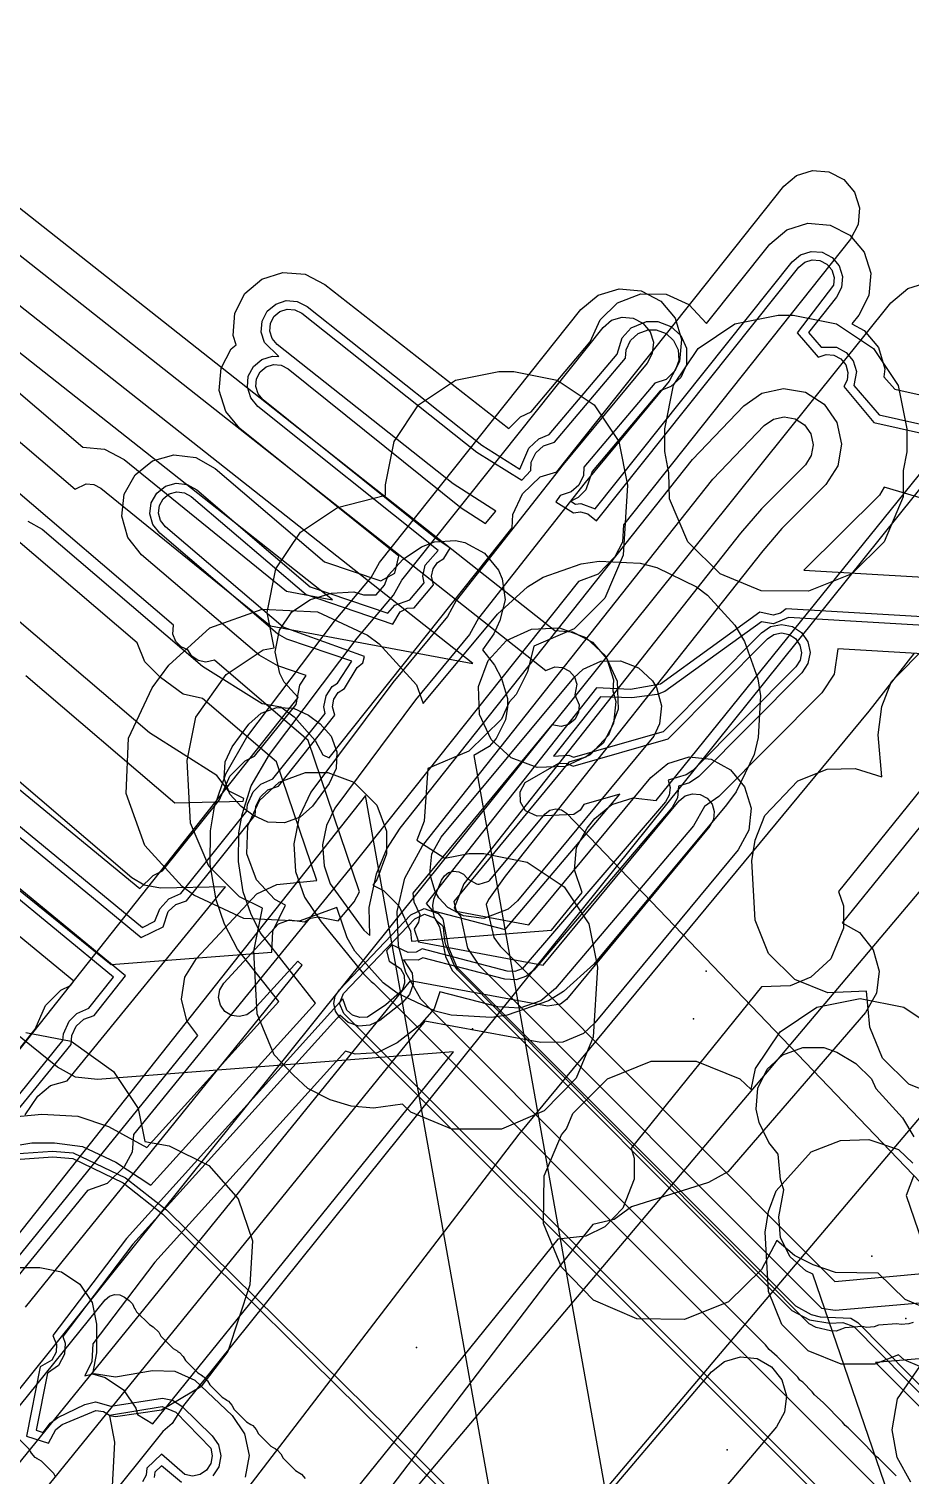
# Model space of a CAD drawing. Header units: metres. Extents: x -2677 to -840, y 169 to 1487.
# Drawn here: x -2139.5 to -2108.4, y 1122.1 to 1173 of the extents above; entities that cross this region are included whole.
import ezdxf

# ---------------------------------------------------------------- set-up
doc = ezdxf.new("R2010")
doc.units = ezdxf.units.M
for name, color, linetype in [('AI_GREENING_EXCLUSIONS', 1, 'Continuous'), ('AI_GREENING_LAWN', 82, 'Continuous'), ('AI_GREENING_REJECTED', 6, 'Continuous')]:
    doc.layers.add(name, color=color, linetype=linetype)

msp = doc.modelspace()

# ---------------------------------------------------------------- linework, layer by layer
at = {"layer": 'AI_GREENING_EXCLUSIONS'}
for points in [[(-2147.786, 1173.031), (-2120.943, 1151.848), (-2120.319, 1151.798), (-2119.624, 1151.443), (-2119.118, 1150.85), (-2118.877, 1150.108), (-2118.908, 1149.722), (-2118.797, 1149.351), (-2118.876, 1148.575), (-2119.246, 1147.888), (-2119.851, 1147.395), (-2120.451, 1147.216), (-2124.506, 1142.31), (-2124.42, 1141.963), (-2121.866, 1141.488), (-2117.572, 1146.68), (-2116.967, 1147.173), (-2116.22, 1147.397), (-2115.444, 1147.318), (-2114.757, 1146.947), (-2114.264, 1146.342), (-2114.04, 1145.594), (-2114.119, 1144.818), (-2114.49, 1144.131), (-2119.533, 1138.032), (-2119.943, 1137.657), (-2120.66, 1137.35), (-2121.44, 1137.34), (-2125.518, 1138.098), (-2143.254, 1116.248)], [(-2148.591, 1172.01), (-2121.258, 1150.44), (-2120.945, 1150.569), (-2120.673, 1150.547), (-2120.43, 1150.423), (-2120.252, 1150.215), (-2120.168, 1149.955), (-2120.242, 1149.58), (-2120.091, 1149.229), (-2120.118, 1148.957), (-2120.248, 1148.716), (-2120.46, 1148.544), (-2120.721, 1148.466), (-2121.054, 1148.526), (-2125.947, 1142.607), (-2125.91, 1142.3), (-2125.705, 1141.847), (-2125.745, 1141.577), (-2125.899, 1141.333), (-2125.748, 1140.888), (-2121.352, 1140.07), (-2116.571, 1145.852), (-2116.359, 1146.024), (-2116.097, 1146.103), (-2115.825, 1146.075), (-2115.585, 1145.945), (-2115.413, 1145.734), (-2115.334, 1145.472), (-2115.362, 1145.2), (-2115.492, 1144.96), (-2120.535, 1138.86), (-2120.747, 1138.688), (-2121.203, 1138.618), (-2126.04, 1139.518), (-2144.582, 1116.674)], [(-2152.101, 1169.014), (-2137.832, 1156.828), (-2137.444, 1157.014), (-2137.173, 1156.989), (-2136.931, 1156.861), (-2130.962, 1152.017), (-2123.834, 1150.689), (-2149.459, 1170.912)], [(-2151.257, 1170.003), (-2137.56, 1158.306), (-2136.802, 1158.235), (-2136.112, 1157.871), (-2130.399, 1153.235), (-2128.774, 1152.932), (-2150.264, 1169.891)], [(-2139.584, 1128.029), (-2129.848, 1140.063), (-2129.995, 1140.21), (-2131.571, 1138.485), (-2131.791, 1138.323), (-2132.056, 1138.258), (-2132.326, 1138.299), (-2132.56, 1138.441), (-2132.722, 1138.661), (-2132.787, 1138.926), (-2132.746, 1139.196), (-2132.604, 1139.43), (-2130.671, 1141.525), (-2130.29, 1141.659), (-2129.755, 1141.59), (-2129.547, 1141.719), (-2129.278, 1141.763), (-2128.569, 1141.633), (-2128.017, 1142.3), (-2127.824, 1142.652), (-2129.626, 1147.979), (-2132.929, 1150.8), (-2133.235, 1150.732), (-2133.501, 1150.793), (-2133.723, 1150.951), (-2133.862, 1151.171), (-2134.101, 1151.271), (-2134.294, 1151.465), (-2134.397, 1151.718), (-2134.377, 1152.036), (-2153.011, 1167.95)], [(-2139.503, 1155.699), (-2138.992, 1155.413), (-2133.353, 1150.598), (-2131.251, 1149.284), (-2130.598, 1149.157), (-2130.126, 1148.811), (-2129.381, 1147.98), (-2129.117, 1147.473), (-2128.887, 1147.361), (-2122.445, 1155.464), (-2122.427, 1155.94), (-2122.081, 1156.663), (-2121.462, 1157.259), (-2120.878, 1157.435), (-2112.884, 1167.49), (-2112.438, 1167.869), (-2111.88, 1168.047), (-2111.297, 1167.999), (-2110.777, 1167.731), (-2110.398, 1167.284), (-2110.22, 1166.727), (-2110.268, 1166.144), (-2110.536, 1165.623), (-2118.524, 1155.575), (-2118.562, 1154.959), (-2118.83, 1154.439), (-2119.423, 1153.835), (-2120.111, 1153.579), (-2128.16, 1143.455), (-2135.785, 1134.104), (-2135.83, 1133.488), (-2136.105, 1132.971), (-2136.706, 1132.375), (-2137.397, 1132.127), (-2144.254, 1123.719)], [(-2140.201, 1129.334), (-2133.519, 1137.593), (-2133.899, 1138.11), (-2134.086, 1138.867), (-2133.968, 1139.639), (-2133.564, 1140.307), (-2131.438, 1142.574), (-2130.73, 1142.903), (-2129.33, 1143.047), (-2130.743, 1147.223), (-2133.351, 1149.451), (-2134.032, 1149.606), (-2134.828, 1150.193), (-2135.377, 1150.747), (-2135.651, 1151.415), (-2153.855, 1166.961)], [(-2140.398, 1146.748), (-2135.556, 1142.764), (-2135.093, 1143.227), (-2134.762, 1143.385), (-2132.756, 1145.885), (-2132.392, 1146.723), (-2131.852, 1147.263), (-2131.522, 1147.422), (-2130.059, 1149.244), (-2129.924, 1149.929), (-2129.702, 1150.263), (-2130.701, 1150.603), (-2131.357, 1150.976), (-2135.502, 1154.515), (-2135.985, 1155.128), (-2136.197, 1155.879), (-2136.105, 1156.654), (-2135.724, 1157.335), (-2135.111, 1157.818), (-2134.36, 1158.03), (-2133.585, 1157.938), (-2132.904, 1157.557), (-2129.052, 1154.267), (-2127.07, 1153.595), (-2126.574, 1153.867), (-2126.44, 1154.468), (-2132.031, 1158.961), (-2132.532, 1159.559), (-2132.766, 1160.304), (-2132.698, 1161.081), (-2132.337, 1161.773), (-2132.17, 1161.913), (-2132.276, 1162.242), (-2132.212, 1163.02), (-2131.856, 1163.714), (-2131.261, 1164.219), (-2130.518, 1164.458), (-2129.74, 1164.394), (-2129.046, 1164.038), (-2122.567, 1158.96), (-2122.153, 1159.375), (-2121.776, 1159.553), (-2119.701, 1162.012), (-2119.355, 1162.791), (-2118.735, 1163.385), (-2117.916, 1163.706), (-2117.027, 1163.687), (-2116.225, 1163.331), (-2115.607, 1162.655), (-2113.374, 1165.453), (-2112.778, 1165.956), (-2112.034, 1166.193), (-2111.256, 1166.127), (-2110.563, 1165.768), (-2110.06, 1165.172), (-2109.823, 1164.428), (-2109.889, 1163.65), (-2110.248, 1162.957), (-2110.492, 1162.652), (-2110.05, 1162.414), (-2109.557, 1161.81), (-2109.332, 1161.062), (-2109.36, 1160.785), (-2108.98, 1160.344), (-2097.84, 1157.854)], [(-2141.033, 1145.976), (-2135.464, 1141.394), (-2135.024, 1141.611), (-2134.858, 1142.048), (-2134.534, 1142.398), (-2134.113, 1142.594), (-2131.788, 1145.485), (-2131.768, 1145.723), (-2131.563, 1146.164), (-2131.293, 1146.434), (-2130.872, 1146.631), (-2129.027, 1148.931), (-2129.074, 1149.166), (-2128.999, 1149.548), (-2128.783, 1149.873), (-2128.596, 1149.999), (-2128.095, 1150.774), (-2130.38, 1151.55), (-2130.708, 1151.736), (-2134.852, 1155.276), (-2135.094, 1155.582), (-2135.2, 1155.958), (-2135.154, 1156.345), (-2134.964, 1156.686), (-2134.657, 1156.927), (-2134.282, 1157.033), (-2133.894, 1156.987), (-2133.554, 1156.797), (-2129.555, 1153.382), (-2126.827, 1152.456), (-2126.578, 1152.744), (-2126.054, 1152.933), (-2125.55, 1153.529), (-2125.592, 1153.765), (-2125.507, 1154.146), (-2125.058, 1154.67), (-2131.405, 1159.741), (-2131.655, 1160.04), (-2131.772, 1160.412), (-2131.738, 1160.801), (-2131.558, 1161.147), (-2131.259, 1161.397), (-2130.886, 1161.514), (-2130.667, 1161.495), (-2131.163, 1161.985), (-2131.282, 1162.357), (-2131.251, 1162.745), (-2131.072, 1163.093), (-2130.775, 1163.345), (-2130.404, 1163.465), (-2130.015, 1163.433), (-2129.668, 1163.255), (-2123.515, 1158.375), (-2122.174, 1157.531), (-2121.864, 1158.275), (-2121.514, 1158.599), (-2121.141, 1158.753), (-2118.75, 1161.582), (-2118.579, 1162.152), (-2118.256, 1162.502), (-2117.718, 1162.726), (-2117.322, 1162.726), (-2116.863, 1162.555), (-2116.514, 1162.232), (-2116.309, 1161.791), (-2116.309, 1161.201), (-2116.514, 1160.76), (-2116.863, 1160.436), (-2117.236, 1160.283), (-2119.628, 1157.454), (-2119.852, 1156.804), (-2120.122, 1156.534), (-2120.384, 1156.404), (-2120.214, 1156.297), (-2120.031, 1156.325), (-2119.529, 1156.139), (-2112.593, 1164.829), (-2112.294, 1165.08), (-2111.923, 1165.199), (-2111.534, 1165.166), (-2111.187, 1164.987), (-2110.936, 1164.688), (-2110.817, 1164.317), (-2110.85, 1163.928), (-2111.029, 1163.581), (-2112.02, 1162.34), (-2111.573, 1161.821), (-2111.03, 1161.828), (-2110.686, 1161.643), (-2110.44, 1161.341), (-2110.328, 1160.967), (-2110.419, 1160.482), (-2109.526, 1159.441), (-2098.058, 1156.878)], [(-2141.224, 1145.744), (-2135.505, 1141.039), (-2134.734, 1141.42), (-2134.555, 1141.96), (-2134.287, 1142.202), (-2133.92, 1142.328), (-2131.494, 1145.348), (-2131.474, 1145.664), (-2131.315, 1145.996), (-2131.046, 1146.239), (-2130.679, 1146.364), (-2128.697, 1148.864), (-2128.774, 1149.166), (-2128.722, 1149.434), (-2128.571, 1149.662), (-2128.354, 1149.807), (-2127.911, 1150.544), (-2127.71, 1150.71), (-2127.647, 1150.939), (-2130.513, 1151.964), (-2134.658, 1155.504), (-2134.827, 1155.718), (-2134.901, 1155.981), (-2134.869, 1156.252), (-2134.735, 1156.491), (-2134.521, 1156.66), (-2134.258, 1156.734), (-2133.987, 1156.702), (-2133.748, 1156.568), (-2129.706, 1153.116), (-2126.646, 1152.078), (-2126.393, 1152.508), (-2126.149, 1152.631), (-2125.9, 1152.649), (-2125.222, 1153.454), (-2125.292, 1153.758), (-2125.232, 1154.025), (-2125.076, 1154.248), (-2124.856, 1154.388), (-2124.633, 1154.753), (-2125.092, 1155.052), (-2131.217, 1159.974), (-2131.392, 1160.184), (-2131.474, 1160.444), (-2131.45, 1160.716), (-2131.324, 1160.959), (-2131.114, 1161.134), (-2130.854, 1161.216), (-2130.582, 1161.192), (-2130.34, 1161.066), (-2124.244, 1156.167), (-2123.393, 1155.621), (-2123.024, 1156.057), (-2124.529, 1157.009), (-2130.724, 1161.923), (-2130.901, 1162.131), (-2130.984, 1162.391), (-2130.962, 1162.663), (-2130.837, 1162.906), (-2130.629, 1163.083), (-2130.369, 1163.167), (-2130.097, 1163.144), (-2129.854, 1163.02), (-2123.688, 1158.129), (-2122.113, 1157.138), (-2121.794, 1157.484), (-2121.774, 1157.775), (-2121.615, 1158.108), (-2121.347, 1158.35), (-2120.958, 1158.476), (-2118.456, 1161.44), (-2118.436, 1161.732), (-2118.277, 1162.064), (-2118.008, 1162.307), (-2117.658, 1162.432), (-2117.381, 1162.432), (-2117.031, 1162.307), (-2116.763, 1162.064), (-2116.603, 1161.732), (-2116.584, 1161.357), (-2116.709, 1161.007), (-2117.031, 1160.685), (-2117.42, 1160.56), (-2119.922, 1157.596), (-2119.941, 1157.304), (-2120.101, 1156.972), (-2120.369, 1156.729), (-2120.758, 1156.603), (-2120.916, 1156.385), (-2120.287, 1155.989), (-2120.045, 1156.025), (-2119.78, 1155.959), (-2119.485, 1155.713), (-2112.358, 1164.642), (-2112.149, 1164.818), (-2111.889, 1164.901), (-2111.617, 1164.878), (-2111.374, 1164.752), (-2111.198, 1164.543), (-2111.115, 1164.283), (-2111.138, 1164.011), (-2112.41, 1162.333), (-2111.67, 1161.475), (-2111.39, 1161.569), (-2111.118, 1161.541), (-2110.877, 1161.412), (-2110.705, 1161.2), (-2110.626, 1160.939), (-2110.654, 1160.667), (-2110.777, 1160.438), (-2109.714, 1159.176), (-2098.124, 1156.585)], [(-2140.136, 1134.72), (-2139.013, 1134.825), (-2137.737, 1134.747), (-2136.659, 1134.381), (-2135.316, 1133.651), (-2130.667, 1138.784), (-2132.122, 1140.626), (-2132.581, 1141.515), (-2132.873, 1142.369), (-2133.083, 1143.61), (-2133.064, 1144.802), (-2132.925, 1145.636), (-2132.534, 1146.809), (-2131.786, 1148.089), (-2128.709, 1152.183), (-2127.408, 1153.717), (-2127.122, 1154.245), (-2120.026, 1163.154), (-2119.425, 1163.652), (-2118.679, 1163.883), (-2117.902, 1163.81), (-2117.212, 1163.446), (-2116.714, 1162.846), (-2116.484, 1162.1), (-2116.556, 1161.323), (-2116.92, 1160.633), (-2119.882, 1157.064), (-2123.636, 1152.288), (-2123.951, 1151.71), (-2125.849, 1149.413), (-2128.694, 1145.591), (-2128.989, 1144.983), (-2129.128, 1144.307), (-2129.071, 1143.569), (-2128.856, 1142.936), (-2127.666, 1141.297), (-2127.459, 1141.116), (-2127.481, 1142.101), (-2127.231, 1143.279), (-2126.857, 1144.164), (-2126.396, 1144.886), (-2116.103, 1157.869), (-2114.293, 1159.757), (-2113.653, 1160.204), (-2112.891, 1160.372), (-2112.123, 1160.236), (-2111.465, 1159.816), (-2111.018, 1159.176), (-2110.849, 1158.414), (-2110.986, 1157.646), (-2111.405, 1156.988), (-2112.954, 1155.445), (-2113.62, 1154.655), (-2122.694, 1143.202), (-2123.285, 1142.384), (-2123.363, 1142.202), (-2123.089, 1141.041), (-2122.874, 1140.735), (-2111.091, 1128.93), (-2107.75, 1129.235)], [(-2140.552, 1133.61), (-2139.356, 1133.806), (-2138.565, 1133.817), (-2137.575, 1133.682), (-2136.397, 1133.133), (-2135.172, 1132.321), (-2129.368, 1138.728), (-2131.316, 1141.217), (-2131.653, 1141.888), (-2131.915, 1142.654), (-2132.089, 1143.715), (-2132.067, 1144.724), (-2131.959, 1145.377), (-2131.632, 1146.378), (-2130.987, 1147.488), (-2127.909, 1151.582), (-2126.63, 1153.089), (-2126.335, 1153.628), (-2119.249, 1162.524), (-2118.949, 1162.773), (-2118.576, 1162.888), (-2118.188, 1162.852), (-2117.843, 1162.67), (-2117.593, 1162.37), (-2117.478, 1161.997), (-2117.514, 1161.608), (-2117.697, 1161.263), (-2120.658, 1157.695), (-2124.423, 1152.905), (-2124.73, 1152.338), (-2126.648, 1150.014), (-2129.534, 1146.156), (-2129.952, 1145.29), (-2130.137, 1144.339), (-2130.074, 1143.368), (-2129.764, 1142.456), (-2129.171, 1141.592), (-2127.683, 1139.758), (-2127.418, 1139.494), (-2127.318, 1139.427), (-2090.217, 1102.293)], [(-2142.479, 1144.862), (-2136.562, 1140.086), (-2130.91, 1140.528), (-2130.871, 1141.268), (-2130.432, 1142.179), (-2130.806, 1142.376), (-2131.453, 1143.075), (-2131.794, 1143.992), (-2131.755, 1144.978), (-2131.346, 1145.86), (-2130.647, 1146.507), (-2129.73, 1146.848), (-2128.938, 1146.848), (-2128.021, 1146.507), (-2127.215, 1145.701), (-2126.874, 1144.784), (-2126.874, 1143.992), (-2127.215, 1143.075), (-2127.352, 1142.887), (-2126.978, 1142.69), (-2126.438, 1142.15), (-2126.029, 1141.268), (-2125.99, 1140.914), (-2121.059, 1141.3), (-2119.985, 1142.631), (-2120.254, 1143.428), (-2120.179, 1144.205), (-2119.812, 1144.894), (-2119.537, 1145.23), (-2118.934, 1145.726), (-2118.188, 1145.953), (-2117.377, 1145.86), (-2105.94, 1160.027)], [(-2108.927, 1122.09), (-2109.548, 1122.713), (-2109.671, 1122.795), (-2109.968, 1123.133), (-2110.614, 1123.78), (-2110.73, 1123.858), (-2110.814, 1123.981), (-2111.501, 1124.669), (-2111.809, 1124.942), (-2111.881, 1125.049), (-2112.212, 1125.382), (-2112.317, 1125.452), (-2112.394, 1125.563), (-2113.119, 1126.291), (-2113.397, 1126.536), (-2113.524, 1126.696), (-2125.279, 1138.473), (-2125.287, 1138.484), (-2125.67, 1138.864), (-2126.188, 1139.813), (-2126.449, 1140.743), (-2126.492, 1141.956), (-2126.226, 1143.128), (-2125.61, 1144.267), (-2115.381, 1157.177), (-2113.571, 1159.064), (-2113.251, 1159.288), (-2112.87, 1159.372), (-2112.486, 1159.304), (-2112.157, 1159.094), (-2111.933, 1158.774), (-2111.849, 1158.393), (-2111.917, 1158.009), (-2112.127, 1157.68), (-2113.676, 1156.137), (-2114.404, 1155.276), (-2124.153, 1142.933), (-2124.484, 1142.111), (-2124.486, 1142.075), (-2124.263, 1141.797), (-2124.02, 1140.662), (-2123.617, 1140.064), (-2111.563, 1127.987), (-2111.08, 1127.922), (-2107.553, 1128.226)], [(-2096.751, 1153.166), (-2109.354, 1156.892), (-2109.516, 1156.62), (-2112.182, 1153.974), (-2095.326, 1152.987)], [(-2157.92, 1114.188), (-2129.979, 1149.496), (-2130.479, 1150.034), (-2130.634, 1150.333), (-2130.787, 1151.098), (-2130.635, 1151.864), (-2130.202, 1152.513), (-2129.553, 1152.947), (-2128.808, 1153.165), (-2128.029, 1153.217), (-2127.684, 1153.1), (-2127.232, 1153.1), (-2126.946, 1153.448), (-2126.818, 1153.787), (-2126.284, 1154.356), (-2125.639, 1154.797), (-2125.188, 1154.971), (-2124.446, 1155.016), (-2124.116, 1154.945), (-2123.428, 1154.576), (-2122.934, 1153.972), (-2122.801, 1153.664), (-2122.701, 1152.928), (-2122.878, 1152.205), (-2123.091, 1151.735), (-2123.498, 1151.168), (-2123.067, 1150.625), (-2122.829, 1150.164), (-2122.618, 1149.451), (-2122.61, 1149.151), (-2122.682, 1148.71), (-2123.012, 1148.044), (-2123.264, 1147.767), (-2123.803, 1147.444), (-2117.395, 1111.581)], [(-2157.92, 1114.188), (-2129.979, 1149.496), (-2130.479, 1150.034), (-2130.634, 1150.333), (-2130.787, 1151.098), (-2130.635, 1151.864), (-2130.202, 1152.513), (-2129.553, 1152.947), (-2128.808, 1153.165), (-2128.029, 1153.217), (-2127.684, 1153.1), (-2127.232, 1153.1), (-2126.946, 1153.448), (-2126.818, 1153.787), (-2126.284, 1154.356), (-2125.639, 1154.797), (-2125.188, 1154.971), (-2124.446, 1155.016), (-2124.116, 1154.945), (-2123.428, 1154.576), (-2122.934, 1153.972), (-2122.801, 1153.664), (-2122.701, 1152.928), (-2122.878, 1152.205), (-2123.091, 1151.735), (-2123.498, 1151.168), (-2123.067, 1150.625), (-2122.829, 1150.164), (-2122.618, 1149.451), (-2122.61, 1149.151), (-2122.682, 1148.71), (-2123.012, 1148.044), (-2123.264, 1147.767), (-2123.803, 1147.444), (-2117.395, 1111.581)], [(-2100.747, 1155.303), (-2110.956, 1142.663), (-2110.787, 1142.159), (-2110.787, 1141.367), (-2111.235, 1140.291), (-2111.934, 1139.644), (-2112.657, 1139.342), (-2113.666, 1139.307), (-2118.258, 1133.622), (-2118.154, 1133.267), (-2118.154, 1132.533), (-2118.55, 1131.51), (-2119.192, 1130.856), (-2119.85, 1130.529), (-2120.845, 1130.419), (-2140.05, 1106.639)], [(-2139.569, 1150.268), (-2134.323, 1145.787), (-2131.915, 1145.836), (-2131.9, 1145.929), (-2132.441, 1146.208), (-2132.841, 1146.74), (-2135.217, 1148.244), (-2140.94, 1153.132)], [(-2139.119, 1105.92), (-2103.158, 1148.522), (-2102.701, 1148.886), (-2102.138, 1149.048), (-2101.971, 1149.029), (-2098.87, 1152.67), (-2098.411, 1153.033), (-2097.847, 1153.193), (-2097.266, 1153.125), (-2096.755, 1152.84), (-2096.361, 1152.272), (-2096.066, 1152.107), (-2095.703, 1151.648), (-2095.543, 1151.085), (-2095.611, 1150.503), (-2095.896, 1149.992), (-2098.61, 1146.805), (-2098.631, 1146.066), (-2098.915, 1145.554), (-2121.035, 1119.396)], [(-2095.408, 1151.589), (-2112.804, 1152.608), (-2112.998, 1152.46), (-2113.262, 1152.39), (-2113.726, 1152.492), (-2117.227, 1149.966), (-2118.278, 1149.775), (-2119.478, 1149.827), (-2125.48, 1142.242), (-2125.263, 1141.991), (-2122.699, 1141.326), (-2118.653, 1146.089), (-2119.92, 1145.725), (-2120.054, 1145.521), (-2120.28, 1145.367), (-2121.566, 1145.308), (-2121.978, 1145.504), (-2122.16, 1145.81), (-2122.168, 1146.166), (-2121.986, 1146.494), (-2120.801, 1147.183), (-2120.528, 1147.173), (-2120.306, 1147.071), (-2116.957, 1148.032), (-2113.459, 1151.559), (-2113.232, 1151.711), (-2112.965, 1151.766), (-2112.697, 1151.713), (-2112.469, 1151.563), (-2112.316, 1151.336), (-2112.262, 1151.068), (-2112.314, 1150.8), (-2112.465, 1150.573), (-2116.091, 1146.917), (-2116.318, 1146.764), (-2116.957, 1146.576), (-2116.885, 1146.324), (-2116.917, 1146.053), (-2117.05, 1145.814), (-2122.096, 1139.934), (-2122.353, 1139.844), (-2122.626, 1139.86), (-2125.615, 1140.636), (-2125.834, 1140.528), (-2126.107, 1140.511), (-2126.684, 1140.783), (-2126.875, 1140.571), (-2126.784, 1140.202), (-2126.375, 1139.954), (-2126.254, 1139.71), (-2126.235, 1139.437), (-2126.322, 1139.178), (-2126.897, 1138.667), (-2127.538, 1138.24), (-2127.81, 1138.221), (-2128.069, 1138.308), (-2128.275, 1138.488), (-2128.406, 1138.877), (-2136.031, 1130.441), (-2138.622, 1127.026), (-2138.487, 1126.716), (-2138.504, 1126.443), (-2138.651, 1126.163), (-2139.064, 1125.928), (-2139.551, 1123.487), (-2138.777, 1123.238), (-2138.514, 1123.718), (-2138.289, 1123.89), (-2137.103, 1124.392), (-2136.833, 1124.351), (-2136.624, 1124.224), (-2134.767, 1124.525), (-2134.288, 1124.326), (-2133.063, 1123.055), (-2133.007, 1122.788), (-2133.057, 1122.519), (-2133.206, 1122.29), (-2133.431, 1122.136), (-2133.705, 1122.079), (-2133.974, 1122.129), (-2134.79, 1122.852), (-2135.31, 1122.357), (-2135.334, 1122.114), (-2135.463, 1121.873)], [(-2095.425, 1151.29), (-2112.719, 1152.303), (-2113.243, 1152.09), (-2113.676, 1152.158), (-2117.077, 1149.706), (-2117.345, 1149.599), (-2118.239, 1149.477), (-2119.339, 1149.519), (-2120.997, 1147.425), (-2120.458, 1147.465), (-2120.29, 1147.387), (-2117.115, 1148.299), (-2113.672, 1151.77), (-2113.348, 1151.988), (-2112.966, 1152.066), (-2112.583, 1151.991), (-2112.258, 1151.776), (-2112.04, 1151.452), (-2111.962, 1151.07), (-2112.037, 1150.687), (-2112.252, 1150.361), (-2115.878, 1146.706), (-2116.202, 1146.488), (-2116.592, 1146.368), (-2116.631, 1145.961), (-2116.821, 1145.62), (-2121.688, 1139.89), (-2121.944, 1139.676), (-2122.312, 1139.547), (-2122.702, 1139.57), (-2125.591, 1140.32), (-2125.757, 1140.239), (-2126.275, 1140.257), (-2125.964, 1139.788), (-2125.937, 1139.399), (-2126.062, 1139.029), (-2126.318, 1138.735), (-2127.11, 1138.124), (-2127.459, 1137.95), (-2127.848, 1137.924), (-2128.218, 1138.048), (-2128.515, 1138.31), (-2135.799, 1130.249), (-2138.271, 1126.992), (-2138.19, 1126.757), (-2138.213, 1126.367), (-2138.419, 1125.972), (-2138.804, 1125.699), (-2139.205, 1123.691), (-2138.955, 1123.61), (-2138.717, 1123.94), (-2138.449, 1124.145), (-2137.496, 1124.599), (-2137.117, 1124.692), (-2136.573, 1124.537), (-2134.76, 1124.825), (-2134.405, 1124.754), (-2134.078, 1124.541), (-2133.008, 1123.495), (-2132.787, 1123.173), (-2132.707, 1122.791), (-2132.778, 1122.408), (-2132.991, 1122.081)], [(-2107.319, 1135.406), (-2108.484, 1135.876), (-2109.406, 1136.798), (-2109.86, 1137.881), (-2109.974, 1139.147), (-2111.337, 1139.091), (-2112.502, 1139.561), (-2113.424, 1140.483), (-2113.894, 1141.648), (-2114.009, 1143.738), (-2113.893, 1144.465), (-2113.554, 1145.34), (-2112.393, 1146.562), (-2111.363, 1146.969), (-2110.369, 1146.996), (-2109.431, 1146.699), (-2109.559, 1148.178), (-2109.43, 1149.175), (-2109.43, 1149.175), (-2109.091, 1150.051), (-2107.831, 1151.33)], [(-2095.484, 1150.291), (-2110.987, 1151.199), (-2111.111, 1150.308), (-2111.542, 1149.657), (-2115.168, 1146.002), (-2115.679, 1145.657), (-2116.059, 1144.972), (-2120.926, 1139.243), (-2121.437, 1138.814), (-2122.174, 1138.557), (-2122.953, 1138.602), (-2124.993, 1139.131), (-2125.194, 1138.532), (-2125.707, 1137.944), (-2126.498, 1137.332), (-2127.197, 1136.985), (-2127.976, 1136.932), (-2128.311, 1137.044), (-2135.029, 1129.611), (-2137.208, 1126.738), (-2137.246, 1126.113), (-2137.491, 1125.61), (-2137.162, 1125.691), (-2136.418, 1125.577), (-2135.109, 1125.798), (-2134.329, 1125.774), (-2133.617, 1125.455), (-2132.309, 1124.21), (-2131.868, 1123.566), (-2131.707, 1122.803), (-2131.85, 1122.036)], [(-2135.476, 1116.793), (-2122.208, 1134.116), (-2109.878, 1149.01), (-2108.289, 1151.047)], [(-2105.317, 1148.361), (-2110.833, 1141.563), (-2110.22, 1141.217), (-2109.738, 1140.603), (-2109.529, 1139.851), (-2109.623, 1139.077), (-2110.006, 1138.397), (-2114.858, 1132.789), (-2115.541, 1132.413), (-2118.245, 1131.555), (-2118.855, 1131.115), (-2119.604, 1130.938), (-2121.091, 1129.078), (-2132.247, 1114.43)], [(-2139.593, 1134.792), (-2139.153, 1135.451), (-2138.701, 1135.824), (-2138.116, 1135.993), (-2132.546, 1142.823), (-2134.833, 1142.777), (-2135.409, 1142.879), (-2135.837, 1143.136), (-2141.517, 1147.987)], [(-2121.162, 1109.922), (-2127.615, 1146.038), (-2154.706, 1111.804)], [(-2121.162, 1109.922), (-2127.615, 1146.038), (-2154.706, 1111.804)], [(-2140.032, 1134.745), (-2137.975, 1137.275), (-2137.955, 1137.591), (-2137.796, 1137.923), (-2137.528, 1138.166), (-2137.16, 1138.291), (-2136.065, 1139.686), (-2142.113, 1144.663)], [(-2140.072, 1135.174), (-2138.269, 1137.412), (-2138.249, 1137.65), (-2138.045, 1138.091), (-2137.775, 1138.361), (-2137.354, 1138.558), (-2136.484, 1139.643), (-2142.304, 1144.431)], [(-2140.205, 1136.606), (-2139.237, 1137.812), (-2138.874, 1138.65), (-2138.334, 1139.19), (-2138.003, 1139.349), (-2137.883, 1139.499), (-2142.939, 1143.659)], [(-2140.079, 1129.423), (-2139.079, 1129.423), (-2138.314, 1129.271), (-2137.665, 1128.837), (-2137.231, 1128.188), (-2137.079, 1127.423), (-2137.079, 1126.423), (-2137.228, 1125.676), (-2136.777, 1125.549), (-2136.128, 1125.116), (-2135.695, 1124.467), (-2135.645, 1124.242), (-2135.098, 1123.915), (-2124.518, 1137.017), (-2137.043, 1136.036), (-2137.818, 1136.128), (-2138.456, 1136.473), (-2144.992, 1141.75)], [(-2090.541, 1100.282), (-2128.521, 1138.225), (-2128.671, 1138.449), (-2128.726, 1138.712), (-2128.677, 1138.977), (-2128.532, 1139.203), (-2126.016, 1141.842), (-2125.546, 1142.057), (-2125.055, 1141.891), (-2124.891, 1141.685), (-2124.7, 1140.716), (-2124.394, 1139.993), (-2112.472, 1128.068), (-2111.916, 1127.767), (-2111.604, 1127.688), (-2110.526, 1127.642), (-2110.279, 1127.481), (-2104.725, 1121.868)], [(-2090.406, 1100.429), (-2128.379, 1138.367), (-2128.526, 1138.714), (-2128.387, 1139.065), (-2125.871, 1141.703), (-2125.535, 1141.858), (-2125.185, 1141.739), (-2125.012, 1141.412), (-2124.795, 1140.373), (-2124.557, 1139.873), (-2112.599, 1127.912), (-2111.981, 1127.577), (-2111.27, 1127.461), (-2110.805, 1127.488), (-2110.421, 1127.34), (-2104.867, 1121.727)], [(-2107.174, 1127.69), (-2108.618, 1128.294), (-2109.568, 1129.228), (-2111.06, 1129.244), (-2111.855, 1129.513), (-2112.505, 1129.848), (-2113.135, 1130.369), (-2113.676, 1129.352), (-2114.836, 1128.218), (-2116.378, 1127.594), (-2118.058, 1127.614), (-2119.582, 1128.271), (-2120.716, 1129.431), (-2120.716, 1129.431), (-2121.34, 1130.973), (-2121.321, 1132.654), (-2120.716, 1134.098), (-2120.534, 1134.307), (-2120.308, 1134.845), (-2119.095, 1136.059), (-2117.553, 1136.683), (-2115.97, 1136.683), (-2114.428, 1136.059), (-2114.033, 1135.69), (-2113.887, 1136.427), (-2113.019, 1137.724), (-2111.722, 1138.592), (-2110.191, 1138.896), (-2108.66, 1138.592), (-2107.363, 1137.724)], [(-2139.57, 1137.692), (-2137.977, 1137.388), (-2136.479, 1136.32), (-2135.612, 1135.023), (-2135.381, 1133.862), (-2134.526, 1133.7), (-2133.125, 1133.013), (-2132.093, 1131.842), (-2131.588, 1130.366), (-2131.686, 1128.808), (-2132.46, 1126.462), (-2133.414, 1125.22), (-2134.793, 1124.402), (-2136.416, 1124.163), (-2136.631, 1124.204), (-2136.445, 1123.268), (-2136.571, 1121.059)], [(-2098.151, 1089.211), (-2111.861, 1129.19), (-2112.113, 1129.302), (-2112.666, 1129.8), (-2112.998, 1130.465), (-2113.063, 1131.206), (-2112.88, 1132.159), (-2113.005, 1132.525), (-2113.08, 1133.408), (-2113.411, 1133.825), (-2113.753, 1134.527), (-2113.86, 1134.999), (-2113.796, 1135.74), (-2113.466, 1136.406), (-2112.916, 1136.906), (-2112.221, 1137.17), (-2111.477, 1137.162), (-2111.016, 1137.009), (-2110.353, 1136.603), (-2109.792, 1136.061), (-2109.647, 1135.726), (-2108.709, 1134.692), (-2108.308, 1134.023)], [(-2098.151, 1089.211), (-2111.861, 1129.19), (-2112.113, 1129.302), (-2112.666, 1129.8), (-2112.998, 1130.465), (-2113.063, 1131.206), (-2112.88, 1132.159), (-2113.005, 1132.525), (-2113.08, 1133.408), (-2113.411, 1133.825), (-2113.753, 1134.527), (-2113.86, 1134.999), (-2113.796, 1135.74), (-2113.466, 1136.406), (-2112.916, 1136.906), (-2112.221, 1137.17), (-2111.477, 1137.162), (-2111.016, 1137.009), (-2110.353, 1136.603), (-2109.792, 1136.061), (-2109.647, 1135.726), (-2108.709, 1134.692), (-2108.308, 1134.023)], [(-2142.71, 1121.651), (-2144.521, 1123.985), (-2145.132, 1125.44), (-2145.328, 1127.131), (-2145.167, 1128.499), (-2144.292, 1130.565), (-2144.292, 1130.565), (-2143.512, 1131.54), (-2142.505, 1132.395), (-2141.341, 1133.022), (-2139.991, 1133.42), (-2138.637, 1133.517), (-2137.899, 1133.457), (-2136.059, 1132.579), (-2134.614, 1131.451), (-2126.796, 1123.747), (-2089.956, 1086.876)], [(-2108.412, 1121.858), (-2108.898, 1122.727), (-2109.073, 1123.706), (-2108.882, 1124.797), (-2108.091, 1125.935), (-2108.652, 1126.169), (-2108.85, 1126.347), (-2109.676, 1126.019), (-2110.864, 1126.019), (-2112.029, 1126.489), (-2112.951, 1127.411), (-2113.42, 1128.576), (-2113.536, 1130.666), (-2113.419, 1131.393), (-2113.158, 1132.117), (-2111.919, 1133.49), (-2110.89, 1133.897), (-2109.895, 1133.924), (-2108.845, 1133.572), (-2108.347, 1133.1)], [(-2142.552, 1121.774), (-2144.429, 1124.219), (-2144.934, 1125.463), (-2145.128, 1127.277), (-2144.934, 1128.602), (-2144.206, 1130.322), (-2144.206, 1130.322), (-2143.356, 1131.415), (-2142.377, 1132.241), (-2141.248, 1132.845), (-2139.937, 1133.228), (-2138.625, 1133.317), (-2137.917, 1133.258), (-2136.15, 1132.401), (-2134.748, 1131.302), (-2126.938, 1123.606), (-2090.097, 1086.735)], [(-2108.32, 1132.643), (-2108.58, 1131.953), (-2091.805, 1083.037)], [(-2108.32, 1132.643), (-2108.58, 1131.953), (-2091.805, 1083.037)], [(-2120.181, 1120.133), (-2115.429, 1125.751), (-2114.972, 1126.116), (-2114.409, 1126.278), (-2113.827, 1126.212), (-2113.315, 1125.928), (-2112.951, 1125.47), (-2112.789, 1124.908), (-2112.855, 1124.326), (-2113.139, 1123.814), (-2118.133, 1117.937)], [(-2107.551, 1126.251), (-2109.657, 1126.077), (-2106.108, 1122.521)], [(-2134.085, 1121.851), (-2134.793, 1122.436), (-2135.029, 1122.211), (-2135.047, 1122.027)]]:
    msp.add_lwpolyline(points, dxfattribs=at)
for points in [[(-2107.771, 1164.126), (-2106.993, 1164.059), (-2106.301, 1163.698), (-2105.176, 1162.439), (-2104.941, 1161.695), (-2105.009, 1160.917), (-2105.369, 1160.225), (-2134.017, 1124.559), (-2134.422, 1123.924), (-2134.751, 1123.647), (-2163.355, 1087.933), (-2163.952, 1087.431), (-2164.697, 1087.196), (-2165.474, 1087.264), (-2166.166, 1087.624), (-2166.579, 1088.115), (-2166.824, 1088.242), (-2167.326, 1088.84), (-2167.561, 1089.584), (-2167.493, 1090.362), (-2167.133, 1091.054), (-2109.112, 1163.39), (-2108.515, 1163.891), (-2107.771, 1164.126)], [(-2112.556, 1162.949), (-2111.025, 1162.645), (-2109.728, 1161.777), (-2108.86, 1160.48), (-2108.556, 1158.949), (-2108.556, 1158.143), (-2108.687, 1157.484), (-2108.687, 1156.559), (-2109.35, 1154.973), (-2110.494, 1153.85), (-2112.016, 1153.23), (-2113.677, 1153.246), (-2115.122, 1153.85), (-2116.266, 1154.973), (-2116.913, 1156.482), (-2116.929, 1157.402), (-2117.078, 1158.152), (-2117.078, 1158.954), (-2116.774, 1160.485), (-2115.906, 1161.782), (-2114.609, 1162.65), (-2113.078, 1162.954), (-2112.556, 1162.949)], [(-2133.772, 1145.062), (-2133.886, 1147.271), (-2133.582, 1148.802), (-2132.514, 1150.299), (-2131.217, 1151.167), (-2130.824, 1151.245), (-2131.071, 1152.487), (-2130.767, 1154.018), (-2129.899, 1155.315), (-2128.602, 1156.183), (-2126.913, 1156.615), (-2126.913, 1156.973), (-2126.609, 1158.504), (-2125.741, 1159.801), (-2124.444, 1160.669), (-2122.913, 1160.973), (-2122.391, 1160.968), (-2120.86, 1160.664), (-2119.563, 1159.796), (-2118.695, 1158.499), (-2118.391, 1156.968), (-2118.538, 1154.501), (-2119.185, 1152.992), (-2120.265, 1151.912), (-2121.688, 1151.301), (-2121.914, 1150.391), (-2122.307, 1149.601), (-2122.559, 1149.331), (-2122.829, 1148.723), (-2123.973, 1147.6), (-2125.423, 1146.995), (-2125.546, 1145.139), (-2125.81, 1144.468), (-2124.815, 1143.832), (-2123.969, 1144), (-2123.447, 1143.995), (-2121.916, 1143.691), (-2120.619, 1142.823), (-2119.751, 1141.526), (-2119.447, 1139.995), (-2119.594, 1137.528), (-2120.198, 1136.083), (-2121.321, 1134.939), (-2122.83, 1134.292), (-2124.568, 1134.292), (-2126.013, 1134.896), (-2126.313, 1135.175), (-2127.325, 1135.026), (-2128.117, 1135.1), (-2128.856, 1135.33), (-2129.639, 1135.72), (-2130.153, 1136.198), (-2130.826, 1136.907), (-2131.43, 1138.352), (-2131.544, 1140.561), (-2131.244, 1142.071), (-2132.045, 1142.473), (-2133.125, 1143.553), (-2133.772, 1145.062)], [(-2135.127, 1149.826), (-2134.531, 1150.633), (-2133.091, 1151.942), (-2131.255, 1152.602), (-2129.302, 1152.509), (-2127.541, 1151.68), (-2127.129, 1151.375), (-2125.821, 1149.936), (-2125.586, 1149.285), (-2122.967, 1152.428), (-2121.906, 1153.39), (-2121.355, 1153.724), (-2120.021, 1154.198), (-2119.383, 1154.296), (-2117.945, 1154.218), (-2117.359, 1154.074), (-2115.962, 1153.39), (-2115.567, 1153.095), (-2114.611, 1152.039), (-2114.269, 1151.468), (-2113.803, 1150.154), (-2113.707, 1149.554), (-2113.783, 1148.078), (-2113.929, 1147.486), (-2114.558, 1146.175), (-2114.901, 1145.706), (-2119.576, 1140.096), (-2120.637, 1139.134), (-2121.175, 1138.805), (-2122.62, 1138.306), (-2123.178, 1138.229), (-2124.598, 1138.306), (-2125.163, 1138.442), (-2126.501, 1139.081), (-2126.986, 1139.439), (-2127.985, 1140.565), (-2128.263, 1141.028), (-2128.625, 1142.093), (-2129.947, 1141.617), (-2131.896, 1141.708), (-2133.655, 1142.534), (-2134.064, 1142.835), (-2135.379, 1144.276), (-2136.043, 1146.11), (-2135.955, 1148.059), (-2135.127, 1149.826)], [(-2118.713, 1149.085), (-2119.054, 1148.168), (-2119.701, 1147.469), (-2120.583, 1147.06), (-2121.569, 1147.021), (-2122.486, 1147.362), (-2123.185, 1148.009), (-2123.594, 1148.891), (-2123.633, 1149.877), (-2123.292, 1150.794), (-2122.645, 1151.493), (-2121.763, 1151.902), (-2120.777, 1151.941), (-2119.86, 1151.6), (-2119.161, 1150.953), (-2118.752, 1150.071), (-2118.713, 1149.085)], [(-2117.513, 1150.082), (-2117.368, 1149.842), (-2117.19, 1149.194), (-2117.258, 1148.565), (-2117.46, 1148.131), (-2122.265, 1142.337), (-2122.594, 1142.036), (-2123.441, 1141.715), (-2124.162, 1141.799), (-2124.711, 1142.099), (-2125.03, 1142.442), (-2125.164, 1142.655), (-2125.348, 1143.281), (-2125.278, 1143.981), (-2124.953, 1144.577), (-2120.278, 1150.187), (-2119.949, 1150.488), (-2119.328, 1150.768), (-2118.637, 1150.787), (-2117.998, 1150.541), (-2117.513, 1150.082)], [(-2129.484, 1145.67), (-2129.915, 1145.277), (-2130.465, 1145.078), (-2131.05, 1145.105), (-2131.58, 1145.353), (-2131.991, 1145.655), (-2132.384, 1146.086), (-2132.583, 1146.636), (-2132.556, 1147.221), (-2132.308, 1147.751), (-2131.718, 1148.55), (-2131.286, 1148.943), (-2130.733, 1149.142), (-2130.149, 1149.113), (-2129.621, 1148.865), (-2129.212, 1148.562), (-2128.819, 1148.13), (-2128.621, 1147.579), (-2128.648, 1146.995), (-2128.897, 1146.465), (-2129.484, 1145.67)]]:
    msp.add_lwpolyline(points, close=True, dxfattribs=at)
at = {"layer": 'AI_GREENING_LAWN'}
for points in [[(-2108.335, 1127.489), (-2108.485, 1127.434), (-2108.752, 1127.412), (-2108.91, 1127.442), (-2109.548, 1127.389), (-2109.699, 1127.334), (-2109.967, 1127.312), (-2110.124, 1127.342), (-2110.741, 1127.293), (-2110.853, 1127.255), (-2110.859, 1127.251), (-2111.043, 1127.181), (-2111.239, 1127.187), (-2111.747, 1127.306), (-2111.988, 1127.44), (-2124.379, 1139.906), (-2124.487, 1140.07), (-2124.78, 1140.788), (-2124.814, 1140.922), (-2124.865, 1141.387), (-2124.884, 1141.438), (-2124.924, 1141.476), (-2124.964, 1141.497), (-2125.095, 1141.601), (-2125.185, 1141.741), (-2125.223, 1141.904), (-2125.24, 1142.167), (-2125.205, 1142.387), (-2124.932, 1143.062), (-2124.834, 1143.216), (-2124.687, 1143.324), (-2124.511, 1143.373), (-2124.329, 1143.355), (-2124.166, 1143.273), (-2124.043, 1143.138), (-2124.03, 1143.115), (-2123.997, 1143.09), (-2123.705, 1142.933), (-2123.661, 1142.919), (-2123.661, 1142.919), (-2123.615, 1142.923), (-2123.307, 1143.012), (-2123.275, 1143.027), (-2123.248, 1143.051), (-2121.282, 1145.393), (-2121.118, 1145.521), (-2120.916, 1145.571), (-2120.711, 1145.535), (-2120.538, 1145.418), (-2105.625, 1129.861)], [(-2140.055, 1124.227), (-2136.775, 1128.289), (-2136.631, 1128.41), (-2136.452, 1128.47), (-2136.264, 1128.459), (-2136.093, 1128.38), (-2135.933, 1128.264), (-2135.933, 1128.264), (-2135.812, 1128.139), (-2135.741, 1127.98), (-2135.739, 1127.973), (-2135.674, 1127.859), (-2135.223, 1127.409), (-2135.083, 1127.33), (-2134.894, 1127.14), (-2134.815, 1127.001), (-2134.381, 1126.567), (-2134.224, 1126.473), (-2134.228, 1126.467), (-2134.16, 1126.432), (-2134.036, 1126.287), (-2133.955, 1126.143), (-2133.521, 1125.709), (-2133.364, 1125.615), (-2133.368, 1125.609), (-2133.3, 1125.574), (-2133.177, 1125.429), (-2133.095, 1125.285), (-2132.661, 1124.851), (-2132.505, 1124.757), (-2132.508, 1124.752), (-2132.44, 1124.716), (-2132.317, 1124.571), (-2132.235, 1124.427), (-2131.802, 1123.993), (-2131.645, 1123.899), (-2131.648, 1123.894), (-2131.58, 1123.858), (-2131.457, 1123.713), (-2131.376, 1123.57), (-2130.942, 1123.135), (-2130.785, 1123.041), (-2130.788, 1123.036), (-2130.72, 1123), (-2130.597, 1122.856), (-2130.516, 1122.712), (-2130.082, 1122.277), (-2129.925, 1122.184), (-2129.928, 1122.178), (-2129.86, 1122.142), (-2129.737, 1121.998)], [(-2138.509, 1122.029), (-2138.588, 1122.168), (-2139.022, 1122.603), (-2139.179, 1122.696), (-2139.176, 1122.702), (-2139.244, 1122.737), (-2139.367, 1122.882), (-2139.449, 1123.026), (-2139.883, 1123.46)]]:
    msp.add_lwpolyline(points, dxfattribs=at)
at = {"layer": 'AI_GREENING_REJECTED'}
for p in [(-2115.62, 1139.85), (-2116.07, 1138.18), (-2123.85, 1137.82), (-2109.79, 1129.82), (-2108.59, 1127.63), (-2125.82, 1126.6), (-2114.88, 1123)]:
    msp.add_point(p, dxfattribs=at)

doc.saveas('drawing.dxf')
